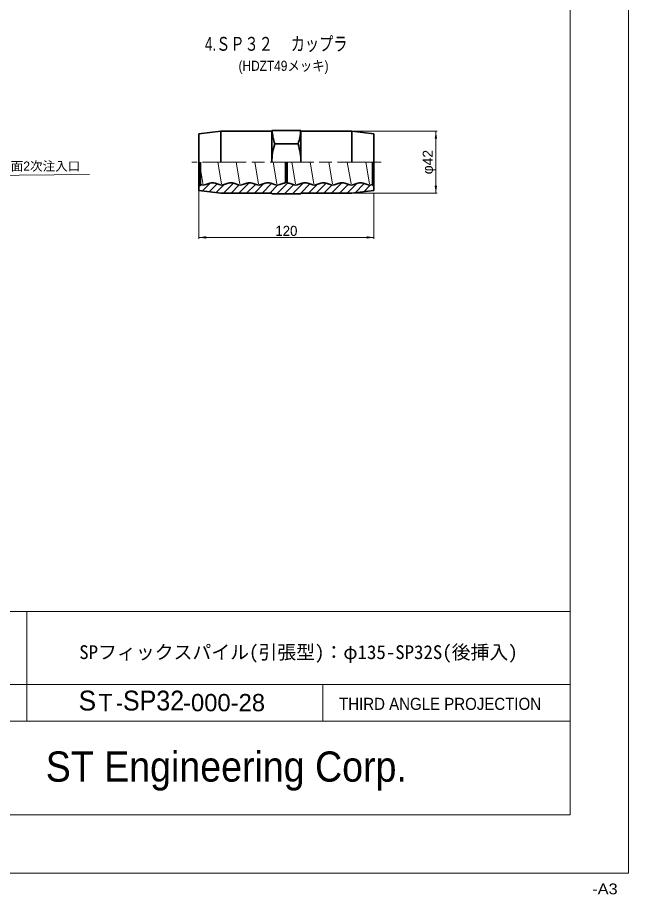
# Model space of a CAD drawing. Units: millimetres at full size, sheet at 1:2.5; details may follow other scales. Extents: x 2099 to 3779, y 1055 to 2257.
# Drawn here: x 3360 to 3779, y 1055 to 1657 of the extents above; entities that cross this region are included whole.
import ezdxf
from ezdxf.enums import TextEntityAlignment as Align

# ---------------------------------------------------------------- set-up
doc = ezdxf.new("R2010")
doc.units = ezdxf.units.MM
doc.header["$LTSCALE"] = 2.5
doc.linetypes.add('CHAIN', pattern=[18.5, 12, -1.5, 3.5, -1.5])
doc.linetypes.add('DASHED_SPACED', pattern=[12, 6, -6])
for name, color, linetype, lineweight in [('1外形線', 7, 'Continuous', 35), ('2細い実線', 3, 'Continuous', 20), ('3隠れ線', 2, 'DASHED_SPACED', 13), ('4中心線', 1, 'CHAIN', 15), ('6寸法線', 4, 'Continuous', 13), ('7 枠・タイトル', 7, 'Continuous', 13)]:
    doc.layers.add(name, color=color, linetype=linetype, lineweight=lineweight)
doc.styles.add('Arial', font='')
doc.styles.add('ＭＳ ゴシック', font='')
doc.styles.add('ＭＳ Ｐゴシック', font='')
doc.styles.get('Arial').set_extended_font_data('Arial')
doc.styles.get('ＭＳ ゴシック').set_extended_font_data('MS Gothic')
doc.styles.get('ＭＳ Ｐゴシック').set_extended_font_data('MS PGothic')

# ---------------------------------------------------------------- blocks, each defined once
blk = doc.blocks.new('filled_arrow')
at = {"color": 0, "linetype": 'Continuous', "lineweight": -2}
blk.add_solid([(7.5, 1.25), (0, 0), (7.5, -1.25)], dxfattribs=at)

msp = doc.modelspace()

# ---------------------------------------------------------------- hatches: boundary and pattern name
at = {"layer": '2細い実線'}
h = msp.add_hatch(dxfattribs=at)
h.set_pattern_fill('USER', color=256, style=0, pattern_type=2)
h.set_pattern_definition([(45, (3741.005, 1372.927), (-2.65165, 2.65165), [])])
h.paths.add_polyline_path([(3499.593, 1536.387), (3484.593, 1538.087), (3484.593, 1540.907), (3485.593, 1541.907), (3485.593, 1542.246, 0.1707), (3489.242, 1542.192), (3491.936, 1543.096, -0.1632), (3495.751, 1543.096), (3498.445, 1542.192, 0.1632), (3501.942, 1542.192), (3502.386, 1542.341), (3504.636, 1543.096, -0.1632), (3508.451, 1543.096), (3511.145, 1542.192, 0.1632), (3514.642, 1542.192), (3517.336, 1543.096, -0.03916), (3518.246, 1543.324, -0.12325), (3521.151, 1543.096), (3523.845, 1542.192, 0.1632), (3527.342, 1542.192), (3530.036, 1543.096, -0.1632), (3533.851, 1543.096), (3536.545, 1542.192, 0.1632), (3540.042, 1542.192), (3542.736, 1543.096, -0.058), (3544.093, 1543.382), (3544.093, 1544.587), (3545.093, 1544.587), (3545.093, 1543.39, -0.0622), (3546.551, 1543.096), (3549.245, 1542.192, 0.1632), (3552.742, 1542.192), (3555.436, 1543.096, -0.1632), (3559.251, 1543.096), (3561.945, 1542.192, 0.1632), (3565.442, 1542.192), (3568.136, 1543.096, -0.1632), (3571.951, 1543.096), (3574.645, 1542.192, 0.1632), (3578.142, 1542.192), (3580.836, 1543.096, -0.1632), (3584.651, 1543.096), (3587.345, 1542.192, 0.1632), (3590.842, 1542.192), (3593.536, 1543.096, -0.1632), (3597.351, 1543.096), (3600.045, 1542.192, 0.16573), (3603.593, 1542.21), (3603.593, 1541.907), (3604.593, 1540.907), (3604.593, 1538.087), (3589.593, 1536.387), (3519.21, 1536.387), (3501.931, 1536.387)])

# ---------------------------------------------------------------- linework, layer by layer
at = {"layer": '1外形線'}
for p, q in [((3499.593, 1578.787), (3484.593, 1577.087)), ((3534.593, 1578.787), (3499.593, 1578.787)), ((3499.593, 1578.787), (3499.593, 1557.587)), ((3554.593, 1579.287), (3534.593, 1579.287)), ((3534.593, 1557.587), (3534.593, 1579.287)), ((3534.593, 1557.587), (3534.593, 1579.287)), ((3554.593, 1557.587), (3554.593, 1579.287)), ((3554.593, 1557.587), (3554.593, 1579.287)), ((3589.593, 1578.787), (3554.593, 1578.787)), ((3589.593, 1578.787), (3604.593, 1577.087)), ((3589.593, 1578.787), (3589.593, 1557.587)), ((3484.593, 1577.087), (3484.593, 1538.087)), ((3604.593, 1577.087), (3604.593, 1538.087)), ((3552.593, 1570.116), (3536.593, 1570.116)), ((3552.593, 1570.116), (3536.593, 1570.116)), ((3485.593, 1557.587), (3485.593, 1541.907)), ((3544.093, 1557.587), (3544.093, 1543.382)), ((3545.093, 1557.587), (3545.093, 1543.39)), ((3603.593, 1557.587), (3603.593, 1541.907)), ((3485.593, 1541.907), (3484.593, 1540.907)), ((3489.242, 1542.192), (3491.936, 1543.096)), ((3495.751, 1543.096), (3498.445, 1542.192)), ((3501.942, 1542.192), (3504.636, 1543.096)), ((3508.451, 1543.096), (3511.145, 1542.192)), ((3514.642, 1542.192), (3517.336, 1543.096)), ((3521.151, 1543.096), (3523.845, 1542.192)), ((3527.342, 1542.192), (3530.036, 1543.096)), ((3533.851, 1543.096), (3536.545, 1542.192)), ((3540.042, 1542.192), (3542.736, 1543.096)), ((3545.093, 1544.587), (3544.093, 1544.587)), ((3546.551, 1543.096), (3549.245, 1542.192)), ((3552.742, 1542.192), (3555.436, 1543.096)), ((3559.251, 1543.096), (3561.945, 1542.192)), ((3565.442, 1542.192), (3568.136, 1543.096)), ((3571.951, 1543.096), (3574.645, 1542.192)), ((3578.142, 1542.192), (3580.836, 1543.096)), ((3584.651, 1543.096), (3587.345, 1542.192)), ((3590.842, 1542.192), (3593.536, 1543.096)), ((3597.351, 1543.096), (3600.045, 1542.192)), ((3603.593, 1541.907), (3604.593, 1540.907)), ((3499.593, 1536.387), (3484.593, 1538.087)), ((3534.593, 1536.387), (3499.593, 1536.387)), ((3534.593, 1536.387), (3534.593, 1535.887)), ((3554.593, 1535.887), (3534.593, 1535.887)), ((3589.593, 1536.387), (3554.593, 1536.387)), ((3554.593, 1536.387), (3554.593, 1535.887)), ((3589.593, 1536.387), (3604.593, 1538.087))]:
    msp.add_line(p, q, dxfattribs=at)
for centre, radius, start, end in [((3574.834, 1582.644), 40.241, 184.78533, 198.13988), ((3514.352, 1582.644), 40.241, 341.86012, 355.21467), ((3574.834, 1557.587), 40.241, 161.86012, 180), ((3514.352, 1557.587), 40.241, 0, 18.13988), ((3487.493, 1547.407), 5.5, 249.79045, 288.53784), ((3493.843, 1537.407), 6, 71.46216, 108.53784), ((3500.193, 1547.407), 5.5, 251.46216, 288.53784), ((3506.543, 1537.407), 6, 71.46216, 108.53784), ((3512.893, 1547.407), 5.5, 251.46216, 288.53784), ((3519.243, 1537.407), 6, 71.46216, 108.53784), ((3525.593, 1547.407), 5.5, 251.46216, 288.53784), ((3531.943, 1537.407), 6, 71.46216, 108.53784), ((3538.293, 1547.407), 5.5, 251.46216, 288.53784), ((3544.643, 1537.407), 6, 95.2595, 108.53784), ((3544.643, 1537.407), 6, 71.46216, 85.69878), ((3550.993, 1547.407), 5.5, 251.46216, 288.53784), ((3557.343, 1537.407), 6, 71.46216, 108.53784), ((3563.693, 1547.407), 5.5, 251.46216, 288.53784), ((3570.043, 1537.407), 6, 71.46216, 108.53784), ((3576.393, 1547.407), 5.5, 251.46216, 288.53784), ((3582.743, 1537.407), 6, 71.46216, 108.53784), ((3589.093, 1547.407), 5.5, 251.46216, 288.53784), ((3595.443, 1537.407), 6, 71.46216, 108.53784), ((3601.793, 1547.407), 5.5, 251.46216, 289.10332)]:
    msp.add_arc(centre, radius, start, end, dxfattribs=at)
at = {"layer": '3隠れ線'}
for p, q in [((3497.461, 1557.587), (3500.193, 1541.907)), ((3510.161, 1557.587), (3512.893, 1541.907)), ((3522.861, 1557.587), (3525.593, 1541.907)), ((3535.561, 1557.587), (3538.293, 1541.907)), ((3548.261, 1557.587), (3550.993, 1541.907)), ((3560.961, 1557.587), (3563.693, 1541.907)), ((3573.661, 1557.587), (3576.393, 1541.907)), ((3586.361, 1557.587), (3589.093, 1541.907)), ((3599.061, 1557.587), (3601.793, 1541.907)), ((3485.593, 1552.813), (3487.493, 1541.907))]:
    msp.add_line(p, q, dxfattribs=at)
at = {"layer": '4中心線'}
msp.add_line((3609.593, 1557.587), (3479.593, 1557.587), dxfattribs=at)
at = {"layer": '6寸法線'}
for p, q in [((3589.656, 1578.787), (3648.183, 1578.787)), ((3647.183, 1536.387), (3647.183, 1578.787)), ((3484.593, 1538.025), (3484.593, 1504.925)), ((3589.656, 1536.387), (3648.183, 1536.387)), ((3604.593, 1536.025), (3604.593, 1504.925)), ((3484.593, 1505.925), (3604.593, 1505.925))]:
    msp.add_line(p, q, dxfattribs=at)
msp.add_lwpolyline([(3285.961, 1521.651), (3290.383, 1523.985), (3336.82, 1548.498), (3409.516, 1549.042)], dxfattribs=at)
at = {"layer": '7 枠・タイトル'}
for p, q in [((3779.362, 2257.486), (3779.362, 1069.486)), ((3739.362, 2217.486), (3739.362, 1109.486)), ((3297.044, 1249.182), (3739.362, 1249.182)), ((3366.414, 1249.182), (3366.414, 1173.73)), ((3297.044, 1198.881), (3739.362, 1198.881)), ((3569.492, 1198.881), (3569.492, 1173.73)), ((3297.044, 1173.73), (3739.362, 1173.73)), ((2139.362, 1109.486), (3739.362, 1109.486)), ((2099.362, 1069.486), (3779.362, 1069.486))]:
    msp.add_line(p, q, dxfattribs=at)

# ---------------------------------------------------------------- block references
at = {"layer": '6寸法線', "xscale": 0.667, "yscale": 0.667}
for p, rotation in [((3647.183, 1578.787), 270), ((3647.183, 1536.387), 90), ((3604.593, 1505.925), 180)]:
    msp.add_blockref('filled_arrow', p, dxfattribs=dict(at, rotation=rotation))
msp.add_blockref('filled_arrow', (3484.593, 1505.925), dxfattribs=at)

# ---------------------------------------------------------------- texts
at = {"layer": '6寸法線', "style": 'ＭＳ Ｐゴシック', "width": 1.05}
msp.add_text('φ42', height=6.928, rotation=90, dxfattribs=at).set_placement((3641.629, 1557.638), align=Align.MIDDLE_CENTER)
at = {"layer": '6寸法線', "style": 'ＭＳ Ｐゴシック'}
msp.add_text('背面2次注入口', height=6.334, dxfattribs=at).set_placement((3403.199, 1554.859), align=Align.MIDDLE_RIGHT)
msp.add_text('120', height=6.928, dxfattribs=at).set_placement((3544.593, 1510.425), align=Align.MIDDLE_CENTER)
at = {"layer": '7 枠・タイトル', "style": 'ＭＳ Ｐゴシック', "width": 0.75}
msp.add_text('4.ＳＰ３２\u3000 カップラ', height=9.501, dxfattribs=at).set_placement((3586.484, 1638.837), align=Align.MIDDLE_RIGHT)
at = {"layer": '7 枠・タイトル', "style": 'ＭＳ Ｐゴシック', "width": 0.9}
msp.add_text('(HDZT49メッキ)', height=6.928, dxfattribs=at).set_placement((3542.641, 1623.77), align=Align.MIDDLE_CENTER)
at = {"layer": '7 枠・タイトル', "style": 'ＭＳ ゴシック'}
msp.add_text('SPフィックスパイル(引張型)：φ135-SP32S(後挿入)', height=9.494, dxfattribs=at).set_placement((3552.888, 1221.148), align=Align.MIDDLE_CENTER)
at = {"layer": '7 枠・タイトル'}
for s, height, style, width, p in [('S', 13.64, 'Arial', 0.95, (3401.949, 1177.005)), ('Ｔ-', 11.88, 'ＭＳ Ｐゴシック', 0.9, (3413.197, 1177.005)), ('SP32', 13.64, 'Arial', 0.9, (3432.435, 1177.005)), ('-000-28', 11.88, 'ＭＳ Ｐゴシック', 1.05, (3473.687, 1177.005)), ('THIRD ANGLE PROJECTION', 8.297, 'ＭＳ Ｐゴシック', 0.95, (3580.744, 1179.01)), ('ST Engineering Corp.', 20.74, 'ＭＳ Ｐゴシック', 0.95, (3379.438, 1126.017)), ('-A3', 7.423, 'ＭＳ Ｐゴシック', 1.15, (3754.555, 1052.661))]:
    msp.add_text(s, height=height, dxfattribs=dict(at, style=style, width=width)).set_placement(p, align=Align.BOTTOM_LEFT)

doc.saveas('drawing.dxf')
